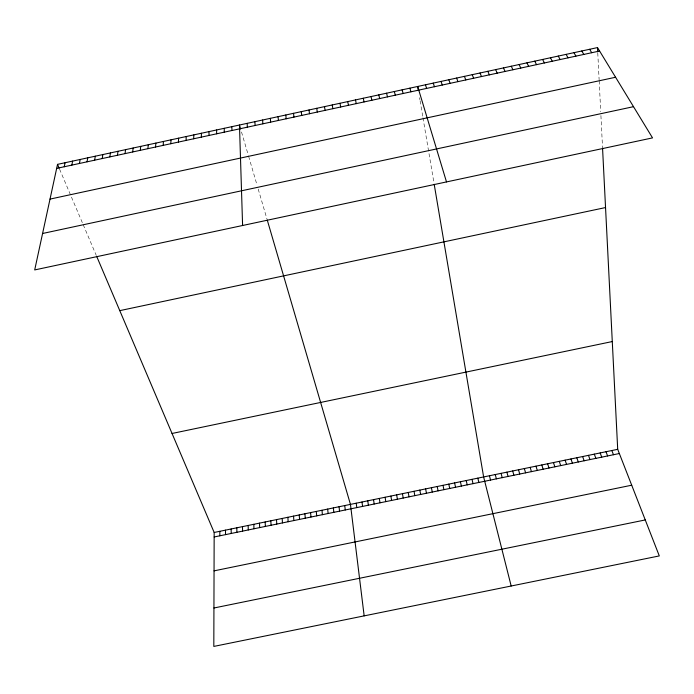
<?xml version="1.0" encoding="UTF-8"?>
<svg xmlns="http://www.w3.org/2000/svg" width="694" height="694" viewBox="0 0 694 694"><rect width="100%" height="100%" fill="white"/><g stroke="black" fill="none" stroke-linecap="round" stroke-linejoin="round"><path stroke-width="0.52" stroke-dasharray="3.47 2.6" d="M59.58 169.189L82.439 222.904M83.193 224.674L96.275 255.409M241.503 131.981L248.339 155.343M248.617 156.306L257.127 185.402M258.203 189.063L266.938 218.931M419.566 97.707L419.913 99.736M420.087 100.751L422.785 116.739M422.95 117.72L434.01 183.216M597.768 52.857L599.122 79.767M599.174 80.782L600.726 111.647M600.917 115.534L602.496 146.894"/><path stroke-width="1.04" d="M216.623 133.812L216.632 129.96M96.692 256.398L214.168 532.471L213.813 646.418L659.3 555.92L617.703 449.322L602.539 147.822M208.981 135.469L209.024 131.6M201.338 137.117L201.425 133.248M193.695 138.774L193.826 134.888M186.053 140.422L186.226 136.536M178.419 142.07L178.636 138.175M170.785 143.727L171.045 139.815M163.159 145.376L163.454 141.455M155.534 147.024L155.872 143.103M147.909 148.672L148.29 144.742M140.292 150.32L140.708 146.382M132.675 151.969L133.135 148.013M125.059 153.608L125.562 149.652M117.442 155.256L117.989 151.292M109.834 156.905L110.424 152.932M102.235 158.544L102.859 154.562M94.627 160.193L95.295 156.202M87.028 161.832L87.739 157.833M79.437 163.472L80.183 159.473M71.838 165.12L72.627 161.103M64.247 166.76L65.08 162.734M57.533 164.365L34.7 269.931L652.534 137.889L597.499 47.582L57.533 164.365L59.172 168.226M56.665 168.399L599.599 51.018M50.02 199.1L615.578 77.251M42.577 233.488L633.509 106.676M119.776 310.643L605.541 207.558M172.043 433.472L612.282 341.552M214.168 532.471L617.703 449.322M214.16 536.974L619.343 453.529M214.056 570.858L631.705 485.21M213.934 607.996L645.264 519.945M589.648 49.283L591.704 52.727M581.798 50.974L583.81 54.436M573.955 52.675L575.916 56.136M566.104 54.366L568.03 57.845M558.271 56.067L560.145 59.545M550.429 57.758L552.268 61.254M542.595 59.458L544.391 62.954M534.762 61.15L536.514 64.655M526.937 62.842L528.646 66.364M519.112 64.533L520.778 68.064M511.296 66.225L512.909 69.764M503.471 67.917L505.05 71.465M495.655 69.608L497.19 73.156M487.847 71.3L489.331 74.857M480.04 72.983L481.48 76.557M472.232 74.674L473.629 78.257M611.856 450.527L613.47 454.735M464.425 76.366L465.787 79.949M606.009 451.733L607.597 455.949M600.163 452.939L601.733 457.155M594.316 454.145L595.86 458.361M456.626 78.049L457.936 81.649M588.477 455.342L589.995 459.575M582.639 456.548L584.131 460.781M448.827 79.732L450.102 83.341M576.801 457.754L578.276 461.987M570.962 458.951L572.411 463.193M441.037 81.424L442.26 85.032M565.124 460.157L566.556 464.399M559.295 461.363L560.691 465.605M433.247 83.106L434.427 86.724M553.465 462.56L554.836 466.81M547.635 463.766L548.989 468.016M425.457 84.789L426.602 88.424M541.806 464.963L543.133 469.222M535.985 466.16L537.286 470.428M446.502 181.923L417.675 86.472L418.361 90.576M530.155 467.366L531.439 471.634M524.334 468.563L525.592 472.84M240.627 128.997L239.465 125.015L242.596 225.498M267.233 219.955L350.453 504.391L364.159 615.873M409.894 88.155L410.943 91.808M518.513 469.76L519.745 474.037M512.692 470.966L513.898 475.243M402.112 89.838L403.127 93.499M506.88 472.163L508.06 476.448M501.059 473.36L502.222 477.654M394.339 91.521L395.302 95.182M495.247 474.557L496.384 478.851M489.435 475.754L490.545 480.057M511.174 586.005L483.623 476.952L434.192 184.274M386.567 93.204L387.486 96.874M477.819 478.149L478.877 482.46M472.007 479.346L473.048 483.657M378.794 94.887L379.679 98.565M466.203 480.543L467.218 484.854M460.4 481.74L461.389 486.06M371.03 96.561L371.871 100.257M454.596 482.937L455.568 487.257M448.792 484.126L449.738 488.455M363.266 98.244L364.064 101.94M442.998 485.323L443.917 489.66M437.203 486.52L438.096 490.858M355.502 99.919L356.256 103.632M431.408 487.709L432.275 492.055M425.613 488.906L426.463 493.252M347.746 101.602L348.457 105.315M419.818 490.103L420.642 494.449M414.032 491.291L414.83 495.646M339.991 103.276L340.667 106.997M408.237 492.488L409.018 496.843M402.451 493.677L403.205 498.04M332.244 104.95L332.868 108.68M396.664 494.865L397.402 499.238M390.887 496.063L391.589 500.435M324.497 106.624L325.078 110.372M385.101 497.251L385.786 501.632M379.323 498.439L379.982 502.82M373.546 499.637L374.179 504.018M316.75 108.307L317.288 112.055M367.768 500.825L368.384 505.215M361.99 502.014L362.58 506.403M309.004 109.982L309.507 113.738M356.222 503.202L356.785 507.6M301.265 111.656L301.725 115.421M344.753 505.57L345.265 509.969M339.054 506.741L339.548 511.148M293.527 113.322L293.944 117.095M333.363 507.913L333.831 512.328M327.672 509.084L328.115 513.508M285.798 114.996L286.171 118.778M321.981 510.264L322.406 514.679M316.291 511.435L316.69 515.859M278.068 116.67L278.398 120.461M310.6 512.606L310.981 517.03M304.918 513.777L305.273 518.21M270.339 118.344L270.634 122.135M299.235 514.948L299.565 519.381M293.553 516.119L293.857 520.561M262.618 120.01L262.861 123.818M287.871 517.29L288.157 521.732M282.189 518.461L282.458 522.912M276.516 519.624L276.759 524.083M254.898 121.684L255.097 125.493M597.499 47.582L597.716 51.798M270.842 520.795L271.059 525.254M265.169 521.966L265.36 526.434M247.177 123.35L247.342 127.175M259.495 523.137L259.66 527.605M253.822 524.3L253.969 528.776M248.157 525.471L248.279 529.947M242.484 526.642L242.588 531.118M231.848 126.664L231.926 130.507M236.819 527.804L236.897 532.289M231.154 528.975L231.206 533.46M224.24 128.312L224.275 132.164M225.489 530.138L225.524 534.632M219.833 531.309L219.842 535.803"/></g></svg>
